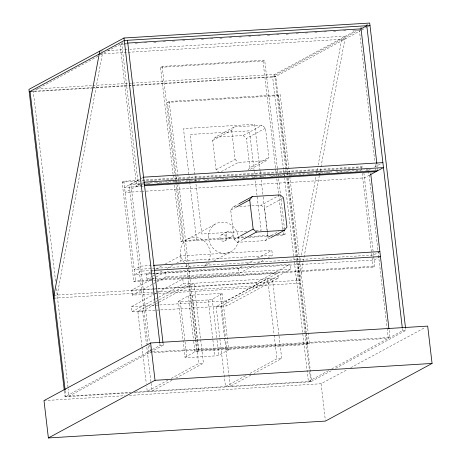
<?xml version="1.0" encoding="UTF-8"?>
<svg xmlns="http://www.w3.org/2000/svg" width="461" height="461" viewBox="0 0 461 461"><rect width="100%" height="100%" fill="white"/><g stroke="black" fill="none" stroke-linecap="round" stroke-linejoin="round"><path stroke-width="0.35" stroke-dasharray="2.31 1.73" d="M57.199 295.052L102.394 53.856M296.532 280.484L301.171 255.728M301.304 255.019L316.016 176.511M316.546 173.682L317.606 168.023M318.136 165.194L341.728 39.289M319.34 175.606L299.172 283.238L153.323 292.113M319.473 174.898L345.473 36.148L129.927 49.269M219.43 172.662L216.1 169.729L212.665 140.49L215.264 137.194L234.257 126.925L262.125 125.231L265.455 128.164L268.89 157.408L266.291 160.699L249.194 169.936M212.665 140.49L231.658 130.221L234.257 126.925M248.162 169.867L249.897 167.671L268.89 157.408M270.423 237.87L265.352 240.613L237.484 242.307L234.153 239.374L230.719 210.13L233.318 206.839L238.383 204.102M265.352 240.613L267.956 237.317L278.715 231.503M97.991 56.236L33.255 91.232L55.602 281.464M100.504 54.876L123.081 42.671M173.082 174.425L160.497 67.323L162.186 66.413L264.677 60.172L277.343 167.988M176.488 178.897L167.499 102.371L169.187 101.46L280.213 94.701L289.289 171.941M160.497 67.323L262.989 61.088L264.677 60.172M132.388 83.095L274.641 74.434L356.653 30.103M360.381 28.086L361.626 27.418M366.599 24.727L367.838 24.058M359.28 29.798L272.589 76.664L283.429 168.922M361.217 30.282L274.935 76.924L129.086 85.804M361.845 29.942L366.858 27.234M367.486 26.894L369.37 25.879M167.499 102.371L278.525 95.617L280.213 94.701M156.106 280.34L133.828 281.7L122.13 182.147L123.825 181.231L141.072 180.182M142.916 177.531L124.551 187.454L140.363 186.492M144.132 182.164L125.138 192.433L140.951 191.471M215.264 137.194L243.131 135.499L262.125 125.231M249.897 167.671L246.462 138.433L265.455 128.164M216.1 169.729L235.093 159.46L231.658 130.221M221.326 171.636L238.423 162.393L266.291 160.699M230.719 210.13L235.784 207.392M174.339 185.138L180.966 241.541L182.654 240.63L245.725 236.793M187.523 239.138L215.633 223.942M239.749 206.447L261.185 205.145L279.55 195.216M267.115 230.189L264.516 208.072L283.515 197.809M151.329 278.934L147.03 279.199L146.448 274.22L151.45 271.512M152.078 271.177L153.329 270.498M155.83 269.149L162.082 265.767M165.211 264.078L180.216 255.964L271.846 250.386L272.434 255.365L268.054 257.734M133.828 281.7L135.517 280.784L152.764 279.735M221.482 234.88L227.578 231.583M147.03 279.199L152.038 276.491M152.66 276.156L155.789 274.462M156.412 274.128L162.664 270.745M167.043 268.377L173.296 265M176.425 263.306L180.804 260.943L272.434 255.365M153.098 293.864L132.342 295.132L131.76 290.153L155.524 277.309M156.146 276.969L165.528 271.898L290.044 264.32L290.632 269.299L256.858 287.549L156.677 293.651M224.87 240.855L230.973 237.559M122.13 182.147L361.47 167.579L363.159 166.663L141.792 180.142M234.153 239.374L239.853 236.297M132.342 295.132L156.106 282.282M156.734 281.948L166.116 276.877L290.632 269.299M368.322 170.489L370.223 169.464L363.752 169.855M374.655 167.066L382.25 162.964M237.484 242.307L243.183 239.224M369.538 175.128L364.472 177.865L144.541 191.252M203.785 266.349L210.66 262.637M213.783 260.949L231.272 251.493M158.077 292.303L182.775 278.951L277.643 273.177L278.231 278.156L226.933 305.885L132.059 311.659L131.477 306.68L154.274 294.354M154.908 294.014L157.443 292.643M282.518 229.445L284.414 228.42M132.059 311.659L154.861 299.333M155.495 298.993L158.025 297.622M158.659 297.282L183.357 283.93L278.231 278.156M141.948 346.367L137.833 311.382L155.403 301.886M156.031 301.546L158.544 300.186M159.172 299.846L189.287 283.567L195.833 339.261M137.833 311.382L142.582 311.094L155.755 303.966M156.383 303.632L158.267 302.612M158.895 302.272L194.029 283.279L203.428 363.251L175.82 378.176M276.289 235.738L283.452 235.306L285.14 234.39L284.552 229.394M155.755 273.65L238.078 268.642L243.708 265.599M246.831 263.911L253.089 260.528M257.463 258.16L271.846 250.386M178.419 301.246L188.336 295.887L192.358 295.132L220.225 293.438L222.133 293.83L228.714 349.83L218.791 355.189L214.774 355.938L186.907 357.638L184.994 357.246L178.419 301.246L180.326 301.638L208.193 299.944L212.216 299.189L222.133 293.83M154.908 278.715L238.66 273.621L254.299 265.167M257.422 263.479L264.925 259.422M157.518 288.586L256.276 282.576L290.044 264.32M131.477 306.68L226.345 300.906L277.643 273.177M245.575 375.738L225.498 386.589L216.105 306.617L267.559 278.801L274.099 334.502M216.105 306.617L220.848 306.329L272.301 278.513L281.694 358.491L254.086 373.416M64.361 391.049L65.036 396.765L160.094 345.375L163.28 345.185L163.033 343.042M163.28 345.185L69.069 396.114L68.234 388.998M379.87 251.597L373.537 255.019L134.203 269.587L140.53 266.164L152.752 265.421M184.994 357.246L194.917 351.887L198.933 351.132L197.769 341.209M195.395 339.815L196.738 351.259L198.426 350.343L309.452 343.589L308.19 332.859M379.818 256.915L374.125 259.998L134.785 274.566L141.118 271.143L153.334 270.4M156.826 280.3L373.162 267.132L374.851 266.216L373.704 256.443M167.937 380.164L147.232 391.354L146.644 386.358M171.077 378.464L198.685 363.539L203.428 363.251M172.051 380.21L151.974 391.066L146.523 344.655M249.971 373.364L276.952 358.779L281.694 358.491M250.945 375.11L230.241 386.301L228.984 375.594M196.738 351.259L307.764 344.5L309.452 343.589M328.641 370.609L308.403 381.547L284.518 178.217M331.799 368.898L402.62 330.618L405.813 330.422L405.559 328.278M134.007 392.565L310.749 381.806L331.828 370.413M335.625 368.362L405.813 330.422M129.408 395.417L321.052 383.754L347.554 369.428M350.712 367.722L425.163 327.477M126.729 43.109L121.698 43.42L138.363 185.282L141.959 185.063M123.606 44.112L120.01 44.331L136.675 186.192L141.706 185.887M124.326 44.066L126.481 43.939M135.108 43.415L137.983 43.236M144.449 42.844L148.044 42.625M153.79 42.274L157.385 42.055M163.136 41.703L166.726 41.484M172.477 41.138L176.073 40.92M182.539 40.522L185.414 40.349M191.885 39.957L194.761 39.779M201.227 39.387L204.822 39.168M210.573 38.816L214.163 38.597M219.914 38.251L223.51 38.033M229.261 37.681L232.851 37.462M239.322 37.07L242.198 36.892M248.663 36.5L251.539 36.327M258.01 35.929L261.6 35.71M267.351 35.364L270.947 35.145M276.692 34.794L280.288 34.575M286.039 34.223L289.629 34.005M296.1 33.613L298.976 33.44M305.441 33.042L309.037 32.823M314.788 32.477L318.378 32.258M324.129 31.907L327.725 31.688M333.476 31.336L337.066 31.118M343.537 30.726L346.413 30.553M352.878 30.155L355.754 29.982M100.469 51.062L102.624 50.929M107.655 50.624L124.182 49.615M124.902 49.575L127.057 49.442M99.922 54.006L344.92 39.093M36.828 88.91L92.148 85.544M92.868 85.498L131.667 83.136M30.703 91.387L91.848 87.665M92.569 87.619L275.782 76.468L287.203 173.734M29.936 91.837L91.727 88.074M92.442 88.034L128.365 85.844M145.261 183.155L130.884 184.031L149.445 342.022M145.976 183.115L154.602 182.591M155.322 182.544L163.943 182.02M164.663 181.974L173.29 181.45M174.01 181.409L202.039 179.704M202.759 179.657L211.38 179.133M212.1 179.087L220.727 178.563M221.441 178.522L230.068 177.992M230.788 177.952L258.817 176.246M259.537 176.2L268.164 175.676M268.878 175.635L277.505 175.105M278.225 175.065L306.254 173.359M306.974 173.313L315.595 172.789M316.315 172.748L324.942 172.218M325.662 172.178L332.848 171.74M335.723 171.567L363.032 169.902M143.573 184.072L129.195 184.942L148.01 345.076M147.883 183.806L152.193 183.547M157.224 183.236L161.54 182.977M166.571 182.671L170.881 182.406M175.912 182.101L180.943 181.795M185.259 181.53L190.289 181.225M194.6 180.966L199.63 180.66M204.661 180.349L208.977 180.09M214.008 179.784L218.318 179.519M223.349 179.214L228.379 178.908M232.696 178.643L237.726 178.338M242.037 178.079L247.067 177.773M252.098 177.462L256.408 177.203M261.445 176.897L265.755 176.632M270.786 176.327L275.096 176.062M280.127 175.756L285.157 175.451M289.473 175.192L294.504 174.88M298.814 174.621L303.845 174.316M308.876 174.01L313.192 173.745M318.223 173.44L322.533 173.175M327.564 172.869L331.88 172.61M336.91 172.305L341.941 171.993M346.251 171.734L351.282 171.429M355.592 171.164L360.629 170.858M365.659 170.553L368.535 170.38M141.083 186.446L143.238 186.319M141.665 191.424L143.826 191.292M233.318 206.839L235.462 206.712M246.837 231.266L201.832 234.004L195.902 183.518M256.126 230.702L261.122 230.396L255.192 179.911M250.023 236.528L272.958 235.133M277.977 234.828L285.14 234.39M180.966 241.541L244.065 237.703M248.335 237.444L271.984 236.003M146.448 274.22L152.176 273.869M152.891 273.828L155.04 273.696M152.044 278.893L154.193 278.761M157.08 279.475L374.851 266.216M131.76 290.153L153.945 288.805M154.66 288.759L156.803 288.626M54.006 295.247L152.435 289.254M153.156 289.214L155.311 289.082M158.186 288.909L299.725 280.294M54.173 298.146L152.603 292.159M153.813 293.824L155.956 293.692M152.775 351.899L389.954 337.464L389.032 329.598M131.258 392.328L65.877 396.304L65.208 390.611M135.569 392.063L311.596 381.351L306.075 334.381M65.036 396.765L129.697 392.83M43.997 400.615L125.104 395.682M228.714 349.83L226.8 349.438L225.636 339.515M243.131 135.499L246.462 138.433M235.093 159.46L238.423 162.393M261.185 205.145L264.516 208.072M402.367 328.474L402.62 330.618M376.948 164.3L377.703 170.714M359.35 29.763L374.839 161.644M375.173 164.496L375.848 170.201M368.616 171.094L377.939 250.444M378.02 251.159L387.01 327.65M387.09 328.365L388.266 338.374L148.932 352.942L148.09 345.79M363.89 172.887L373.6 255.55M361.47 167.579L361.804 170.42M362.139 173.267L373.162 267.132M321.052 383.754L325.357 420.38M289.37 172.656L289.71 175.52M289.79 176.235L299.12 255.619M299.201 256.333L308.109 332.145M278.525 95.617L287.514 172.143M287.601 172.858L287.848 175.001M288.188 177.86L297.846 260.108M298.186 262.966L306.335 332.341M306.421 333.055L307.764 344.5M287.71 178.021L297.541 261.698M297.622 262.413L305.995 333.666M274.641 74.434L285.757 169.014M285.837 169.729L286.339 174.01M286.846 178.298L309.492 371.093M309.579 371.808L310.749 381.806M283.509 169.636L284.437 177.502M277.424 168.703L277.925 172.984M278.012 173.699L278.265 175.843M278.6 178.701L280.444 194.409M280.53 195.124L284.472 228.679M262.989 61.088L275.569 168.19M275.655 168.899L276.156 173.186M276.237 173.901L276.491 176.044M276.825 178.897L278.588 193.891M278.675 194.605L282.783 229.595M283.117 232.448L283.452 235.306M267.201 230.898L267.956 237.317M260.073 170.628L254.628 124.263L183.478 128.59L189.344 178.528M260.16 171.342L260.828 177.047M261.162 179.905L263.093 196.311M263.173 197.026L267.783 236.257M274.18 335.216L276.952 358.779M254.109 170.662L249.43 130.843L190.134 134.451L195.234 177.831M254.19 171.377L255.112 179.196M256.276 282.576L256.858 287.549M238.078 268.642L238.66 273.621M226.345 300.906L226.933 305.885M220.225 293.438L225.556 338.806M220.848 306.329L228.898 374.879M212.216 299.189L216.958 339.596M217.045 340.304L218.791 355.189M195.314 178.54L195.568 180.672M208.193 299.944L214.774 355.938M189.425 179.243L189.678 181.38M189.759 182.095L196.634 240.59M192.358 295.132L197.683 340.5M169.187 101.46L177.675 173.693M177.756 174.408L178.684 182.274M178.764 182.994L198.426 350.343M195.913 339.976L198.685 363.539M176.575 179.611L176.828 181.761M177.162 184.619L186.232 261.86M186.572 264.718L195.308 339.1M162.186 66.413L175.774 182.083M175.86 182.792L182.654 240.63M188.336 295.887L193.58 340.541M193.666 341.249L194.917 351.887M173.163 175.14L173.67 179.421M173.751 180.136L174.004 182.279M180.216 255.964L180.804 260.943M182.775 278.951L183.357 283.93M180.326 301.638L184.988 341.336M185.074 342.045L186.907 357.638M165.528 271.898L166.116 276.877M159.84 343.238L160.094 345.375M149.779 344.88L150.62 352.025M142.582 311.094L146.437 343.941M123.825 181.231L135.517 280.784M142.028 347.081L146.31 383.5M56.438 288.615L68.147 388.283M190.848 267.438A15.841 14.66 61.6 0 1 186.152 264.551M184.573 262.96A15.841 14.66 61.6 0 1 183.789 242.279A15.841 14.66 61.6 0 1 203.37 240.342A15.841 14.66 61.6 0 1 208.798 260.563M207.116 263.277A15.841 14.66 61.6 0 1 204.05 266.135M208.528 236.032A15.841 14.66 61.6 0 0 230.344 251.977A15.841 14.66 61.6 0 0 231.48 225.152A15.841 14.66 61.6 0 0 208.528 236.032M219.937 237.501A3.434 3.181 61.6 0 0 224.668 240.959A3.434 3.181 61.6 0 0 224.916 235.139A3.434 3.181 61.6 0 0 219.937 237.501M226.034 234.205A3.434 3.181 61.6 0 0 230.771 237.663A3.434 3.181 61.6 0 0 231.013 231.843A3.434 3.181 61.6 0 0 226.034 234.205"/><path stroke-width="0.69" d="M53.453 298.192L99.755 51.102M236.418 207.052L249.718 199.867L252.317 196.57L280.184 194.876L283.515 197.809L286.949 227.048L284.351 230.344L271.051 237.53M405.473 327.564L369.705 23.05L123.986 38.004L28.928 89.394L64.275 390.334M29.216 91.883L124.274 40.493L369.993 25.539M360.537 29.124L366.806 25.735L402.286 327.759M239.017 203.762L252.317 196.57M240.486 235.951L253.152 229.105L249.718 199.867M243.817 238.884L256.483 232.039L284.351 230.344M370.171 174.782L383.471 167.597L144.132 182.164M150.632 342.972L43.997 400.615L48.382 437.95L325.437 421.089L432.072 363.441L427.687 326.111L150.632 342.972L155.023 380.308L48.382 437.95M127.449 43.069L361.038 28.853L376.862 163.586M143.55 177.185L382.884 162.618M144.114 184.93L377.703 170.714M144.581 185.714L376.015 171.625M153.473 265.375L379.87 251.597M154.055 270.353L380.452 256.575M155.023 380.308L432.072 363.441M253.152 229.105L256.483 232.039M370.725 173.757L388.946 328.883M127.466 40.303L162.946 342.327M123.986 38.004L159.754 342.523M30.063 91.422L65.122 389.902"/></g></svg>
